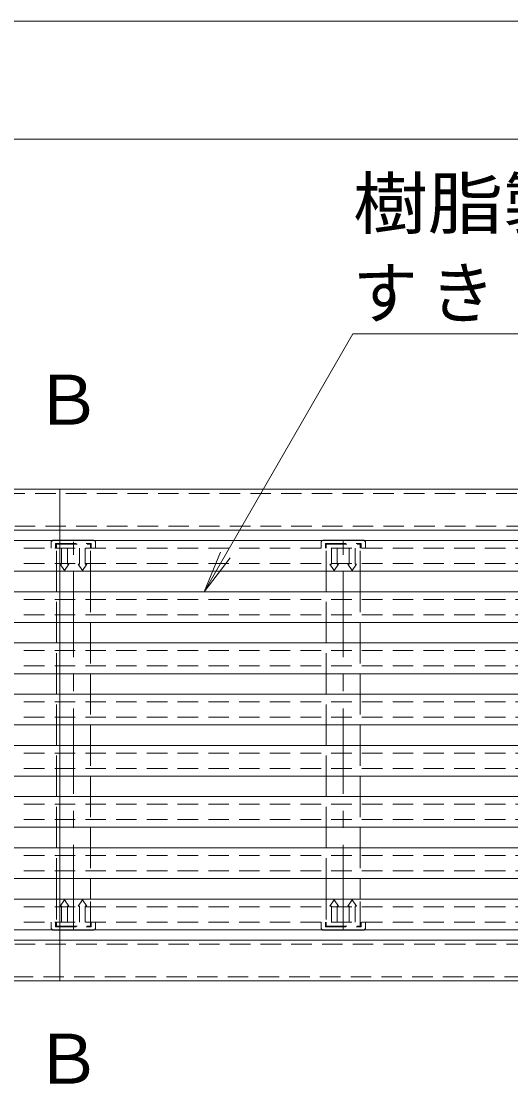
# Model space of a CAD drawing. Units: millimetres at full size, sheet at 1:5; details may follow other scales. Extents: x -840 to 950, y -676 to 691.
# Drawn here: x 92.2 to 235.6, y 362 to 673.2 of the extents above; entities that cross this region are included whole.
import ezdxf
from ezdxf.enums import TextEntityAlignment as Align

# ---------------------------------------------------------------- set-up
doc = ezdxf.new("R2010")
doc.units = ezdxf.units.MM
doc.header["$LTSCALE"] = 5
doc.linetypes.add('CHAIN1', pattern=[8, 5, -1, 1, -1])
doc.linetypes.add('DASHED1', pattern=[1.8, 1.2, -0.6])
for name, color, linetype, lineweight in [('E-0', 4, 'DASHED1', 9), ('E-1', 3, 'DASHED1', 9), ('E-2', 2, 'DASHED1', 9), ('E-4', 7, 'Continuous', 9), ('E-5', 4, 'Continuous', 9), ('E-8', 3, 'DASHED1', 9)]:
    doc.layers.add(name, color=color, linetype=linetype, lineweight=lineweight)
doc.styles.add('ＭＳ ゴシック', font='')
doc.styles.get('ＭＳ ゴシック').set_extended_font_data('MS Gothic')

msp = doc.modelspace()

# ---------------------------------------------------------------- linework, layer by layer
at = {"layer": 'E-0', "linetype": 'Continuous'}
for p, q in [((612, 521.088), (-555, 521.088)), ((-555, 512.088), (612, 512.088)), ((-555, 497.088), (612, 497.088)), ((-555, 482.088), (612, 482.088)), ((612, 476.088), (-555, 476.088)), ((-555, 467.088), (612, 467.088)), ((-555, 461.088), (612, 461.088)), ((612, 452.088), (-555, 452.088)), ((-555, 446.088), (612, 446.088)), ((612, 437.088), (-555, 437.088)), ((-555, 431.088), (612, 431.088)), ((612, 422.088), (-555, 422.088)), ((-555, 416.088), (612, 416.088)), ((612, 407.088), (-555, 407.088))]:
    msp.add_line(p, q, dxfattribs=at)
at = {"layer": 'E-0'}
for p, q in [((-555, 518.838), (612, 518.838)), ((-555, 514.338), (612, 514.338)), ((-555, 503.838), (612, 503.838)), ((-555, 499.338), (612, 499.338)), ((-555, 488.838), (612, 488.838)), ((-555, 484.338), (612, 484.338)), ((-555, 473.838), (612, 473.838)), ((-555, 469.338), (612, 469.338)), ((-555, 458.838), (612, 458.838)), ((-555, 454.338), (612, 454.338)), ((-555, 443.838), (612, 443.838)), ((-555, 439.338), (612, 439.338)), ((-555, 428.838), (612, 428.838)), ((-555, 424.338), (612, 424.338)), ((-555, 413.838), (612, 413.838)), ((-555, 409.338), (612, 409.338))]:
    msp.add_line(p, q, dxfattribs=at)
at = {"layer": 'E-0', "linetype": 'Continuous'}
for points in [[(612, 506.088), (-555, 506.088), (-555, 497.088)], [(612, 491.088), (-555, 491.088), (-555, 482.088)]]:
    msp.add_lwpolyline(points, dxfattribs=at)
at = {"layer": 'E-1', "linetype": 'CHAIN1'}
for p, q in [((107.5, 406.938), (107.5, 520.738)), ((186.5, 406.938), (186.5, 521.238))]:
    msp.add_line(p, q, dxfattribs=at)
at = {"layer": 'E-2'}
for p, q in [((101, 520.738), (101.35, 521.088)), ((101, 520.738), (101, 518.838)), ((102.267, 520.238), (102.267, 518.838)), ((114, 520.738), (113.65, 521.088)), ((114, 520.738), (114, 518.838)), ((180, 520.738), (180.35, 521.088)), ((180, 520.738), (180, 518.838)), ((181.267, 520.238), (181.267, 518.838)), ((193, 520.738), (192.65, 521.088)), ((193, 520.738), (193, 518.838)), ((104.035, 518.838), (104.035, 514.138)), ((105.732, 518.838), (105.732, 514.138)), ((109.268, 518.838), (109.268, 514.138)), ((110.965, 518.838), (110.965, 514.138)), ((183.035, 518.838), (183.035, 514.138)), ((184.732, 518.838), (184.732, 514.138)), ((188.268, 518.838), (188.268, 514.138)), ((189.965, 518.838), (189.965, 514.138)), ((103.611, 514.138), (104.035, 514.138)), ((103.611, 514.138), (104.884, 512.338)), ((104.884, 512.338), (106.156, 514.138)), ((105.732, 514.138), (106.156, 514.138)), ((109.268, 514.138), (108.843, 514.138)), ((110.116, 512.338), (108.843, 514.138)), ((111.389, 514.138), (110.116, 512.338)), ((111.389, 514.138), (110.965, 514.138)), ((182.611, 514.138), (183.035, 514.138)), ((182.611, 514.138), (183.884, 512.338)), ((183.884, 512.338), (185.156, 514.138)), ((184.732, 514.138), (185.156, 514.138)), ((188.268, 514.138), (187.843, 514.138)), ((189.116, 512.338), (187.843, 514.138)), ((190.389, 514.138), (189.116, 512.338)), ((190.389, 514.138), (189.965, 514.138)), ((103.611, 414.038), (104.884, 415.838)), ((103.611, 414.038), (104.035, 414.038)), ((104.035, 409.338), (104.035, 414.038)), ((104.884, 415.838), (106.156, 414.038)), ((105.732, 409.338), (105.732, 414.038)), ((105.732, 414.038), (106.156, 414.038)), ((110.116, 415.838), (108.843, 414.038)), ((109.268, 414.038), (108.843, 414.038)), ((109.268, 409.338), (109.268, 414.038)), ((111.389, 414.038), (110.116, 415.838)), ((110.965, 409.338), (110.965, 414.038)), ((111.389, 414.038), (110.965, 414.038)), ((182.611, 414.038), (183.884, 415.838)), ((182.611, 414.038), (183.035, 414.038)), ((183.035, 409.338), (183.035, 414.038)), ((183.884, 415.838), (185.156, 414.038)), ((184.732, 409.338), (184.732, 414.038)), ((184.732, 414.038), (185.156, 414.038)), ((189.116, 415.838), (187.843, 414.038)), ((188.268, 414.038), (187.843, 414.038)), ((188.268, 409.338), (188.268, 414.038)), ((190.389, 414.038), (189.116, 415.838)), ((189.965, 409.338), (189.965, 414.038)), ((190.389, 414.038), (189.965, 414.038)), ((101, 407.438), (101, 409.338)), ((102.267, 407.938), (102.267, 409.338)), ((114, 407.438), (114, 409.338)), ((180, 407.438), (180, 409.338)), ((181.267, 407.938), (181.267, 409.338)), ((193, 407.438), (193, 409.338)), ((101, 407.438), (101.35, 407.088)), ((114, 407.438), (113.65, 407.088)), ((180, 407.438), (180.35, 407.088)), ((193, 407.438), (192.65, 407.088))]:
    msp.add_line(p, q, dxfattribs=at)
at = {"layer": 'E-2', "linetype": 'Continuous'}
for p, q in [((101.5, 521.238), (101.35, 521.088)), ((101.5, 521.238), (113.5, 521.238)), ((113.5, 521.238), (113.65, 521.088)), ((180.5, 521.238), (180.35, 521.088)), ((180.5, 521.238), (192.5, 521.238)), ((192.5, 521.238), (192.65, 521.088)), ((101.5, 406.938), (101.3, 407.138)), ((101.5, 406.938), (113.5, 406.938)), ((113.65, 407.088), (113.5, 406.938)), ((180.5, 406.938), (180.3, 407.138)), ((180.5, 406.938), (192.5, 406.938)), ((192.65, 407.088), (192.5, 406.938))]:
    msp.add_line(p, q, dxfattribs=at)
at = {"layer": 'E-2', "color": 3}
for p, q in [((102.55, 520.038), (112.45, 520.038)), ((102.55, 518.838), (102.55, 520.038)), ((112.45, 518.838), (112.45, 520.038)), ((181.55, 520.038), (191.45, 520.038)), ((181.55, 518.838), (181.55, 520.038)), ((191.45, 518.838), (191.45, 520.038)), ((102.55, 512.088), (102.55, 518.838)), ((112.45, 512.088), (112.45, 518.838)), ((181.55, 512.088), (181.55, 518.838)), ((191.45, 512.088), (191.45, 518.838)), ((102.55, 497.088), (102.55, 506.088)), ((112.45, 506.088), (112.45, 497.088)), ((181.55, 497.088), (181.55, 506.088)), ((191.45, 506.088), (191.45, 497.088)), ((102.55, 482.088), (102.55, 491.088)), ((112.45, 491.088), (112.45, 482.088)), ((181.55, 482.088), (181.55, 491.088)), ((191.45, 491.088), (191.45, 482.088)), ((102.55, 467.088), (102.55, 476.088)), ((112.45, 476.088), (112.45, 467.088)), ((181.55, 467.088), (181.55, 476.088)), ((191.45, 476.088), (191.45, 467.088)), ((102.55, 452.088), (102.55, 461.088)), ((112.45, 461.088), (112.45, 452.088)), ((181.55, 452.088), (181.55, 461.088)), ((191.45, 461.088), (191.45, 452.088)), ((102.55, 437.088), (102.55, 446.088)), ((112.45, 446.088), (112.45, 437.088)), ((181.55, 437.088), (181.55, 446.088)), ((191.45, 446.088), (191.45, 437.088)), ((102.55, 422.088), (102.55, 431.088)), ((112.45, 431.088), (112.45, 422.088)), ((181.55, 422.088), (181.55, 431.088)), ((191.45, 431.088), (191.45, 422.088)), ((102.55, 416.088), (102.55, 409.338)), ((112.45, 409.338), (112.45, 416.088)), ((181.55, 416.088), (181.55, 409.338)), ((191.45, 409.338), (191.45, 416.088)), ((112.45, 409.338), (112.45, 408.138)), ((191.45, 409.338), (191.45, 408.138))]:
    msp.add_line(p, q, dxfattribs=at)
at = {"layer": 'E-2', "color": 3, "linetype": 'Continuous'}
for p, q in [((102.55, 506.088), (102.55, 512.088)), ((112.45, 506.088), (112.45, 512.088)), ((181.55, 506.088), (181.55, 512.088)), ((191.45, 506.088), (191.45, 512.088)), ((102.55, 491.088), (102.55, 497.088)), ((112.45, 491.088), (112.45, 497.088)), ((181.55, 491.088), (181.55, 497.088)), ((191.45, 491.088), (191.45, 497.088)), ((102.55, 476.088), (102.55, 482.088)), ((112.45, 476.088), (112.45, 482.088)), ((181.55, 476.088), (181.55, 482.088)), ((191.45, 476.088), (191.45, 482.088)), ((102.55, 461.088), (102.55, 467.088)), ((112.45, 461.088), (112.45, 467.088)), ((181.55, 461.088), (181.55, 467.088)), ((191.45, 461.088), (191.45, 467.088)), ((102.55, 446.088), (102.55, 452.088)), ((112.45, 446.088), (112.45, 452.088)), ((181.55, 446.088), (181.55, 452.088)), ((191.45, 446.088), (191.45, 452.088)), ((102.55, 431.088), (102.55, 437.088)), ((112.45, 431.088), (112.45, 437.088)), ((181.55, 431.088), (181.55, 437.088)), ((191.45, 431.088), (191.45, 437.088)), ((102.55, 416.088), (102.55, 422.088)), ((112.45, 416.088), (112.45, 422.088)), ((181.55, 416.088), (181.55, 422.088)), ((191.45, 416.088), (191.45, 422.088))]:
    msp.add_line(p, q, dxfattribs=at)
at = {"layer": 'E-2'}
for points in [[(102.267, 520.238), (112.733, 520.238), (112.733, 518.838)], [(181.267, 520.238), (191.733, 520.238), (191.733, 518.838)], [(102.267, 407.938), (112.733, 407.938), (112.733, 409.338)], [(181.267, 407.938), (191.733, 407.938), (191.733, 409.338)]]:
    msp.add_lwpolyline(points, dxfattribs=at)
at = {"layer": 'E-2', "color": 3}
for points in [[(102.55, 409.338), (102.55, 408.138), (112.45, 408.138)], [(181.55, 409.338), (181.55, 408.138), (191.45, 408.138)]]:
    msp.add_lwpolyline(points, dxfattribs=at)
at = {"layer": 'E-4'}
for p, q in [((-568.5, 673.169), (625.5, 673.169)), ((-555, 638.634), (612, 638.634))]:
    msp.add_line(p, q, dxfattribs=at)
at = {"layer": 'E-5', "color": 7}
for p, q in [((189.331, 581.583), (345.581, 581.583)), ((145.744, 506.088), (150.528, 517.636))]:
    msp.add_line(p, q, dxfattribs=at)
msp.add_lwpolyline([(189.331, 581.583), (145.744, 506.088), (153.354, 516.005)], dxfattribs=at)
at = {"layer": 'E-8', "linetype": 'Continuous'}
for p, q in [((-568.5, 536.088), (625.5, 536.088)), ((103.499, 524.088), (103.499, 536.088)), ((-556.5, 524.088), (613.5, 524.088)), ((103.499, 524.088), (103.499, 392.088)), ((613.5, 404.088), (-556.5, 404.088)), ((-568.5, 392.088), (625.5, 392.088))]:
    msp.add_line(p, q, dxfattribs=at)
at = {"layer": 'E-8'}
for p, q in [((624.3, 534.888), (-567.3, 534.888)), ((-557.7, 525.288), (614.7, 525.288)), ((-557.7, 402.888), (614.7, 402.888)), ((-567.3, 393.288), (624.3, 393.288))]:
    msp.add_line(p, q, dxfattribs=at)

# ---------------------------------------------------------------- texts
at = {"layer": 'E-5', "color": 2, "style": 'ＭＳ ゴシック', "width": 1.1}
msp.add_text('樹脂製スリット', height=14.66, dxfattribs=at).set_placement((189.331, 608.087), align=Align.BOTTOM_LEFT)
at = {"layer": 'E-5', "color": 2, "style": 'ＭＳ ゴシック'}
for p in [(95.825, 550.585), (95.825, 357.591)]:
    msp.add_text('Ｂ', height=14.66, dxfattribs=at).set_placement(p, align=Align.BOTTOM_LEFT)
at = {"layer": 'E-5', "color": 2, "insert": (189.331, 585.197), "char_height": 14.66, "attachment_point": 7, "style": 'ＭＳ ゴシック'}
msp.add_mtext('\\T1.19;\\W0.95;すきま6㎜\\~P=15', dxfattribs=at)

doc.saveas('drawing.dxf')
